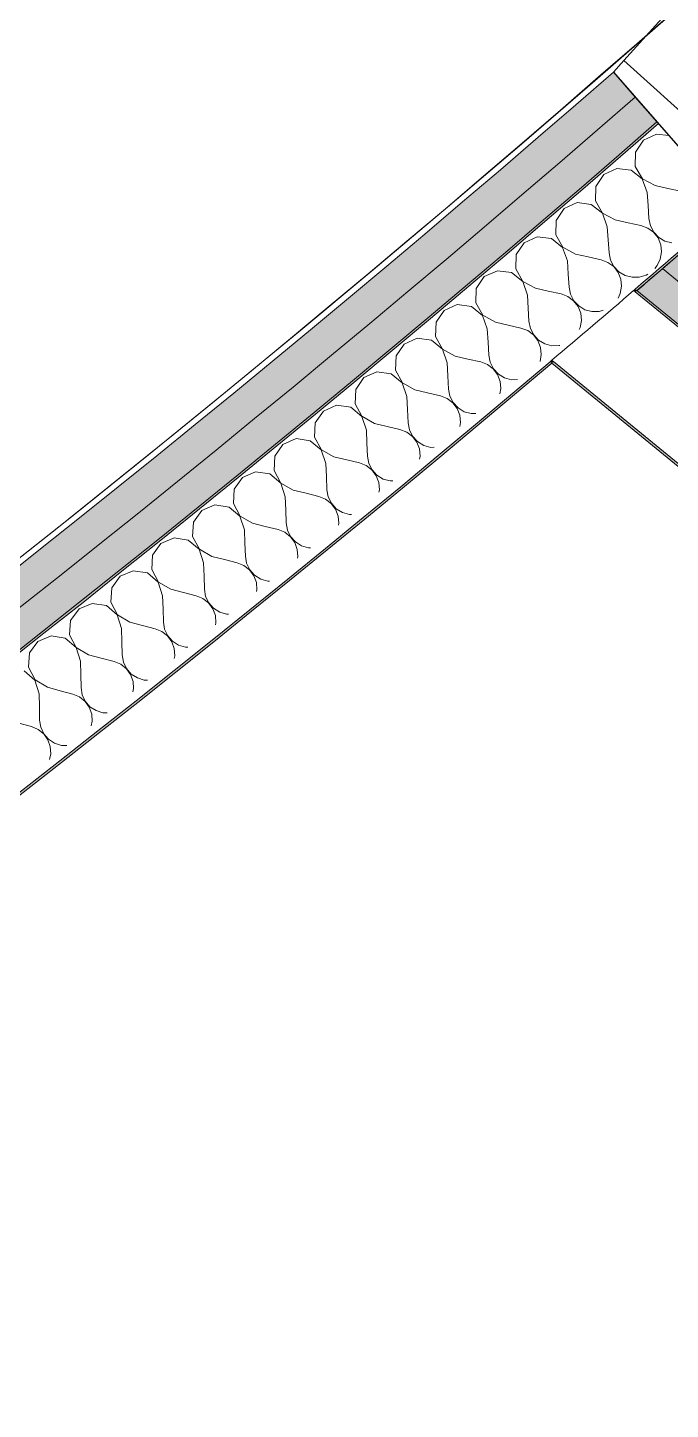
# Model space of a CAD drawing. Header units: millimetres. Extents: x -99530 to 90294, y -97212 to 56397.
# Drawn here: x -22296 to -22004, y -49610 to -48983 of the extents above; entities that cross this region are included whole.
import ezdxf
from ezdxf.enums import TextEntityAlignment as Align

# ---------------------------------------------------------------- set-up
doc = ezdxf.new("R2010")
doc.units = ezdxf.units.MM
doc.header["$MEASUREMENT"] = 0
for name, color, linetype in [('A-25-M_Wall_Int', 7, 'Continuous'), ('New_A-05-M_Gross_Int_Circulation', 7, 'Continuous'), ('New_A-20-M_Floor_Slab', 7, 'Continuous'), ('New_A-25-M_Wall_Int', 7, 'Continuous'), ('New_ArchiCAD Doors', 7, 'Continuous')]:
    doc.layers.add(name, color=color, linetype=linetype)
for name, color, linetype, lineweight in [('A-25-M_Wall_Int_Pen_No__1', 7, 'Continuous', 13), ('New_A-20-M_Floor_Slab_Pen_No__89', 8, 'Continuous', 20), ('New_A-25-M_Wall_Int_Pen_No__1', 7, 'Continuous', 13), ('New_A-25-M_Wall_Int_Pen_No__150', 7, 'Continuous', 0), ('New_ArchiCAD Doors_Pen_No__1', 7, 'Continuous', 13), ('New_ArchiCAD Zone Stamps_Pen_No__6', 7, 'Continuous', 35)]:
    doc.layers.add(name, color=color, linetype=linetype, lineweight=lineweight)
for name, color, linetype, lineweight, true_color in [('A-25-M_Wall_Int_Pen_No__107', 7, 'Continuous', 15, 0xa6a6a6), ('A-25-M_Wall_Int_Pen_No__81', 7, 'Continuous', 20, 0x6a6a6a), ('New_A-05-M_Gross_Int_Circulation_Pen_No__74', 7, 'Continuous', 20, 0x606060), ('New_A-25-M_Wall_Int_Pen_No__107', 7, 'Continuous', 15, 0xa6a6a6), ('New_A-25-M_Wall_Int_Pen_No__81', 7, 'Continuous', 20, 0x6a6a6a), ('New_ArchiCAD Doors_Pen_No__43', 7, 'Continuous', 30, 0x444444)]:
    doc.layers.add(name, color=color, linetype=linetype, lineweight=lineweight, true_color=true_color)
doc.styles.add('GENERATED_STYLE_1', font='')
doc.styles.add('GENERATED_STYLE_3', font='')
doc.styles.get('GENERATED_STYLE_1').set_extended_font_data('Arial', bold=True)
doc.styles.get('GENERATED_STYLE_3').set_extended_font_data('Arial')

# ---------------------------------------------------------------- blocks, each defined once
blk = doc.blocks.new('Atrium South_INB 0152_4_1', base_point=(-20962.32, -37996.44))
at = {"layer": 'New_A-05-M_Gross_Int_Circulation_Pen_No__74', "linetype": 'Continuous'}
blk.add_arc((-26966.17, -43337.6), 7510.69, 249.05693, 336.178181, dxfattribs=at)
at = {"layer": 'New_ArchiCAD Zone Stamps_Pen_No__6'}
for tag, height, style, p in [('ROOM_NAME', 250, 'GENERATED_STYLE_1', (-21498.1, -36566.35)), ('zoneNameLine2', 250, 'GENERATED_STYLE_1', (-21686.54, -36998.48)), ('ROOM_NUMBER', 200, 'GENERATED_STYLE_3', (-21874.97, -37419.19)), ('measuredAreaCode', 200, 'GENERATED_STYLE_3', (-22031.99, -37779.3)), ('DUMMY_649', 200, 'GENERATED_STYLE_3', (-21724.59, -37913.34)), ('DUMMY_650', 200, 'GENERATED_STYLE_3', (-21095.42, -38187.69)), ('DUMMY_651', 133.33, 'GENERATED_STYLE_3', (-20816.13, -38294.24))]:
    blk.add_attdef(tag, text='', height=height, rotation=336.44041, dxfattribs=dict(at, style=style)).set_placement(p, align=Align.TOP_LEFT)
blk = doc.blocks.new('Slab_56_1', base_point=(-44734.13, -52924.74))
at = {"layer": 'New_A-20-M_Floor_Slab_Pen_No__89', "linetype": 'Continuous', "flags": 128}
blk.add_lwpolyline([(-44734.13, -52924.74), (-44734.3, -52924.72, -0.179811), (-34721.45, -33027.69), (-34721.92, -33027.18), (-25959.6, -24873.2), (-20981.62, -27043.85), (-17009.56, -17934.66), (-17703.34, -17189.12), (-11222.85, -11158.55), (-10852.64, -11556.37), (-2918.66, -4173.23), (921.42, -599.75), (3259.49, -1619.27), (2636.44, -2195.91), (2144.41, -3324.28), (-4596.33, -18782.94), (-10337.07, -31948.28), (-13252.03, -30677.22), (-20095.26, -46371.16, -0.415568), (-30017.22, -50195.91), (-38341.96, -69287.69, -0.234037), (-41521.39, -64901.11, -0.022084), (-42146.95, -60901.38), (-44895.69, -59706.59, -0.043731)], format="xyb", close=True, dxfattribs=at)
blk = doc.blocks.new('*X597')
at = {"layer": 'New_A-25-M_Wall_Int_Pen_No__150', "linetype": 'Continuous'}
for p, q in [((-22015.98, -49034.18), (-22019.54, -49039.63)), ((-22010.09, -49031.42), (-22015.98, -49034.18)), ((-22004.47, -49032.06), (-22010.09, -49031.42)), ((-22019.54, -49039.63), (-22019.71, -49046.13)), ((-22028.07, -49047.02), (-22033.97, -49049.76)), ((-22021.61, -49047.78), (-22028.07, -49047.02)), ((-22019.71, -49046.13), (-22016.44, -49051.76)), ((-22033.97, -49049.76), (-22037.55, -49055.19)), ((-22016.51, -49051.82), (-22021.61, -49047.78)), ((-22014.3, -49057.94), (-22016.51, -49051.82)), ((-22016.44, -49051.76), (-22010.7, -49054.82)), ((-22037.55, -49055.19), (-22037.74, -49061.7)), ((-22014.3, -49057.94), (-22013.9, -49063.88)), ((-22010.7, -49054.82), (-22004.87, -49056.07)), ((-22004.87, -49056.07), (-21999.05, -49057.32)), ((-22052.01, -49065.28), (-22055.61, -49070.7)), ((-22046.11, -49062.56), (-22052.01, -49065.28)), ((-22039.65, -49063.34), (-22046.11, -49062.56)), ((-22034.56, -49067.39), (-22039.65, -49063.34)), ((-22037.74, -49061.7), (-22034.49, -49067.33)), ((-22013.9, -49063.88), (-22013.49, -49069.83)), ((-22055.61, -49070.7), (-22055.82, -49077.2)), ((-22032.37, -49073.52), (-22034.56, -49067.39)), ((-22034.49, -49067.33), (-22028.75, -49070.41)), ((-22028.75, -49070.41), (-22022.93, -49071.68)), ((-22022.93, -49071.68), (-22017.11, -49072.95)), ((-22013.49, -49069.83), (-22012.82, -49073.05)), ((-22064.19, -49078.04), (-22070.1, -49080.74)), ((-22057.73, -49078.84), (-22064.19, -49078.04)), ((-22055.82, -49077.2), (-22052.58, -49082.85)), ((-22032.37, -49073.52), (-22031.98, -49079.47)), ((-22014.03, -49074.09), (-22017.11, -49072.95)), ((-22011.37, -49076.02), (-22014.03, -49074.09)), ((-22012.82, -49073.05), (-22011.3, -49075.96)), ((-22009.35, -49078.61), (-22011.37, -49076.02)), ((-22011.3, -49075.96), (-22009.03, -49078.34)), ((-22008.11, -49081.65), (-22009.35, -49078.61)), ((-22009.03, -49078.34), (-22006.2, -49080)), ((-22070.1, -49080.74), (-22073.71, -49086.15)), ((-22052.66, -49082.91), (-22057.73, -49078.84)), ((-22050.49, -49089.05), (-22052.66, -49082.91)), ((-22052.58, -49082.85), (-22046.86, -49085.95)), ((-22031.98, -49079.47), (-22031.6, -49085.41)), ((-22008.32, -49088.17), (-22007.76, -49084.92)), ((-22007.76, -49084.92), (-22008.11, -49081.65)), ((-22006.2, -49080), (-22003.02, -49080.83)), ((-22073.71, -49086.15), (-22073.95, -49092.66)), ((-22050.49, -49089.05), (-22050.12, -49094.99)), ((-22046.86, -49085.95), (-22041.04, -49087.24)), ((-22041.04, -49087.24), (-22035.23, -49088.52)), ((-22032.14, -49089.67), (-22035.23, -49088.52)), ((-22029.49, -49091.61), (-22032.14, -49089.67)), ((-22031.6, -49085.41), (-22030.94, -49088.63)), ((-22030.94, -49088.63), (-22029.42, -49091.55)), ((-22010.84, -49092.39), (-22009.74, -49091.15)), ((-22009.74, -49091.15), (-22008.32, -49088.17)), ((-22088.24, -49096.15), (-22091.87, -49101.55)), ((-22082.32, -49093.46), (-22088.24, -49096.15)), ((-22075.86, -49094.28), (-22082.32, -49093.46)), ((-22070.8, -49098.37), (-22075.86, -49094.28)), ((-22073.95, -49092.66), (-22070.73, -49098.31)), ((-22050.12, -49094.99), (-22049.75, -49100.94)), ((-22027.48, -49094.21), (-22029.49, -49091.61)), ((-22029.42, -49091.55), (-22027.16, -49093.93)), ((-22026.26, -49097.26), (-22027.48, -49094.21)), ((-22027.16, -49093.93), (-22024.34, -49095.61)), ((-22025.91, -49100.53), (-22026.26, -49097.26)), ((-22024.34, -49095.61), (-22021.16, -49096.45)), ((-22021.16, -49096.45), (-22017.86, -49096.38)), ((-22017.86, -49096.38), (-22014.71, -49095.42)), ((-22014.71, -49095.42), (-22014.04, -49094.98)), ((-22091.87, -49101.55), (-22092.12, -49108.05)), ((-22068.65, -49104.52), (-22070.8, -49098.37)), ((-22070.73, -49098.31), (-22065.02, -49101.43)), ((-22065.02, -49101.43), (-22059.2, -49102.74)), ((-22059.2, -49102.74), (-22053.39, -49104.04)), ((-22049.75, -49100.94), (-22049.1, -49104.16)), ((-22027.52, -49105.93), (-22026.48, -49103.77)), ((-22026.48, -49103.77), (-22025.91, -49100.53)), ((-22100.5, -49108.83), (-22106.43, -49111.5)), ((-22094.04, -49109.67), (-22100.5, -49108.83)), ((-22089, -49113.78), (-22094.04, -49109.67)), ((-22092.12, -49108.05), (-22088.92, -49113.71)), ((-22068.65, -49104.52), (-22068.3, -49110.46)), ((-22050.31, -49105.19), (-22053.39, -49104.04)), ((-22047.67, -49107.15), (-22050.31, -49105.19)), ((-22049.1, -49104.16), (-22047.59, -49107.08)), ((-22045.66, -49109.75), (-22047.67, -49107.15)), ((-22047.59, -49107.08), (-22045.35, -49109.48)), ((-22044.45, -49112.8), (-22045.66, -49109.75)), ((-22045.35, -49109.48), (-22042.52, -49111.16)), ((-22106.43, -49111.5), (-22110.07, -49116.88)), ((-22086.87, -49119.93), (-22089, -49113.78)), ((-22088.92, -49113.71), (-22083.22, -49116.85)), ((-22068.3, -49110.46), (-22067.96, -49116.41)), ((-22044.69, -49119.32), (-22044.11, -49116.07)), ((-22044.11, -49116.07), (-22044.45, -49112.8)), ((-22042.52, -49111.16), (-22039.34, -49112.01)), ((-22039.34, -49112.01), (-22036.05, -49111.95)), ((-22036.05, -49111.95), (-22034.29, -49111.42)), ((-22110.07, -49116.88), (-22110.35, -49123.38)), ((-22086.87, -49119.93), (-22086.53, -49125.87)), ((-22083.22, -49116.85), (-22077.41, -49118.18)), ((-22077.41, -49118.18), (-22071.6, -49119.5)), ((-22068.53, -49120.66), (-22071.6, -49119.5)), ((-22065.89, -49122.62), (-22068.53, -49120.66)), ((-22067.96, -49116.41), (-22067.31, -49119.64)), ((-22067.31, -49119.64), (-22065.82, -49122.56)), ((-22063.89, -49125.23), (-22065.89, -49122.62)), ((-22065.82, -49122.56), (-22063.57, -49124.96)), ((-22045.13, -49120.22), (-22044.69, -49119.32)), ((-22124.66, -49126.79), (-22128.33, -49132.16)), ((-22118.72, -49124.14), (-22124.66, -49126.79)), ((-22112.27, -49125), (-22118.72, -49124.14)), ((-22107.24, -49129.12), (-22112.27, -49125)), ((-22110.35, -49123.38), (-22107.17, -49129.06)), ((-22086.53, -49125.87), (-22086.21, -49131.82)), ((-22062.69, -49128.29), (-22063.89, -49125.23)), ((-22063.57, -49124.96), (-22060.76, -49126.65)), ((-22062.37, -49131.56), (-22062.69, -49128.29)), ((-22060.76, -49126.65), (-22057.58, -49127.51)), ((-22057.58, -49127.51), (-22054.29, -49127.47)), ((-22054.29, -49127.47), (-22053.93, -49127.36)), ((-22128.33, -49132.16), (-22128.62, -49138.66)), ((-22105.13, -49135.28), (-22107.24, -49129.12)), ((-22107.17, -49129.06), (-22101.47, -49132.21)), ((-22101.47, -49132.21), (-22095.67, -49133.56)), ((-22095.67, -49133.56), (-22089.86, -49134.9)), ((-22086.79, -49136.07), (-22089.86, -49134.9)), ((-22086.21, -49131.82), (-22085.58, -49135.05)), ((-22085.58, -49135.05), (-22084.09, -49137.98)), ((-22062.93, -49134.66), (-22062.37, -49131.56)), ((-22137, -49139.39), (-22142.95, -49142.02)), ((-22130.55, -49140.27), (-22137, -49139.39)), ((-22125.53, -49144.41), (-22130.55, -49140.27)), ((-22128.62, -49138.66), (-22125.46, -49144.35)), ((-22105.13, -49135.28), (-22104.82, -49141.23)), ((-22104.82, -49141.23), (-22104.51, -49147.18)), ((-22084.16, -49138.04), (-22086.79, -49136.07)), ((-22082.17, -49140.65), (-22084.16, -49138.04)), ((-22084.09, -49137.98), (-22081.85, -49140.39)), ((-22080.98, -49143.72), (-22082.17, -49140.65)), ((-22081.85, -49140.39), (-22079.04, -49142.09)), ((-22146.63, -49147.38), (-22146.94, -49153.88)), ((-22142.95, -49142.02), (-22146.63, -49147.38)), ((-22123.44, -49150.57), (-22125.53, -49144.41)), ((-22125.46, -49144.35), (-22119.77, -49147.52)), ((-22119.77, -49147.52), (-22113.97, -49148.88)), ((-22104.51, -49147.18), (-22103.89, -49150.41)), ((-22081.11, -49149.42), (-22080.67, -49146.99)), ((-22080.67, -49146.99), (-22080.98, -49143.72)), ((-22079.04, -49142.09), (-22075.87, -49142.96)), ((-22075.87, -49142.96), (-22073.11, -49142.93)), ((-22146.94, -49153.88), (-22143.8, -49159.58)), ((-22123.44, -49150.57), (-22123.15, -49156.52)), ((-22113.97, -49148.88), (-22108.17, -49150.24)), ((-22105.11, -49151.42), (-22108.17, -49150.24)), ((-22102.48, -49153.4), (-22105.11, -49151.42)), ((-22103.89, -49150.41), (-22102.41, -49153.34)), ((-22100.5, -49156.02), (-22102.48, -49153.4)), ((-22102.41, -49153.34), (-22100.18, -49155.75)), ((-22161.28, -49157.19), (-22164.98, -49162.54)), ((-22155.32, -49154.58), (-22161.28, -49157.19)), ((-22148.88, -49155.48), (-22155.32, -49154.58)), ((-22143.87, -49159.64), (-22148.88, -49155.48)), ((-22141.8, -49165.81), (-22143.87, -49159.64)), ((-22143.8, -49159.58), (-22138.12, -49162.77)), ((-22123.15, -49156.52), (-22122.86, -49162.47)), ((-22099.31, -49159.09), (-22100.5, -49156.02)), ((-22100.18, -49155.75), (-22097.38, -49157.47)), ((-22099.01, -49162.36), (-22099.31, -49159.09)), ((-22097.38, -49157.47), (-22094.21, -49158.34)), ((-22094.21, -49158.34), (-22092.09, -49158.33)), ((-22164.98, -49162.54), (-22165.31, -49169.04)), ((-22141.8, -49165.81), (-22141.52, -49171.76)), ((-22138.12, -49162.77), (-22132.33, -49164.15)), ((-22132.33, -49164.15), (-22126.53, -49165.53)), ((-22123.47, -49166.72), (-22126.53, -49165.53)), ((-22122.86, -49162.47), (-22122.25, -49165.7)), ((-22122.25, -49165.7), (-22120.78, -49168.64)), ((-22099.37, -49164.23), (-22099.01, -49162.36)), ((-22179.66, -49172.31), (-22183.37, -49177.65)), ((-22173.7, -49169.72), (-22179.66, -49172.31)), ((-22167.25, -49170.64), (-22173.7, -49169.72)), ((-22162.26, -49174.81), (-22167.25, -49170.64)), ((-22165.31, -49169.04), (-22162.19, -49174.75)), ((-22141.52, -49171.76), (-22141.25, -49177.71)), ((-22120.85, -49168.7), (-22123.47, -49166.72)), ((-22118.88, -49171.33), (-22120.85, -49168.7)), ((-22120.78, -49168.64), (-22118.56, -49171.06)), ((-22117.7, -49174.4), (-22118.88, -49171.33)), ((-22118.56, -49171.06), (-22115.76, -49172.78)), ((-22115.76, -49172.78), (-22112.59, -49173.67)), ((-22183.37, -49177.65), (-22183.73, -49184.15)), ((-22160.21, -49180.99), (-22162.26, -49174.81)), ((-22162.19, -49174.75), (-22156.52, -49177.95)), ((-22156.52, -49177.95), (-22150.73, -49179.36)), ((-22141.25, -49177.71), (-22140.65, -49180.94)), ((-22117.41, -49177.68), (-22117.7, -49174.4)), ((-22117.68, -49179.1), (-22117.41, -49177.68)), ((-22112.59, -49173.67), (-22110.99, -49173.66)), ((-22192.12, -49184.79), (-22198.09, -49187.37)), ((-22185.68, -49185.74), (-22192.12, -49184.79)), ((-22183.73, -49184.15), (-22180.62, -49189.86)), ((-22160.21, -49180.99), (-22159.95, -49186.94)), ((-22150.73, -49179.36), (-22144.94, -49180.75)), ((-22141.88, -49181.95), (-22144.94, -49180.75)), ((-22139.27, -49183.95), (-22141.88, -49181.95)), ((-22140.65, -49180.94), (-22139.19, -49183.89)), ((-22137.3, -49186.58), (-22139.27, -49183.95)), ((-22139.19, -49183.89), (-22136.98, -49186.31)), ((-22198.09, -49187.37), (-22201.82, -49192.69)), ((-22180.7, -49189.92), (-22185.68, -49185.74)), ((-22178.66, -49196.1), (-22180.7, -49189.92)), ((-22180.62, -49189.86), (-22174.97, -49193.08)), ((-22159.95, -49186.94), (-22159.7, -49192.89)), ((-22136.14, -49189.65), (-22137.3, -49186.58)), ((-22136.98, -49186.31), (-22134.19, -49188.04)), ((-22135.86, -49192.93), (-22136.14, -49189.65)), ((-22134.19, -49188.04), (-22131.02, -49188.94)), ((-22131.02, -49188.94), (-22129.81, -49188.94)), ((-22201.82, -49192.69), (-22202.2, -49199.19)), ((-22178.66, -49196.1), (-22178.43, -49202.06)), ((-22174.97, -49193.08), (-22169.18, -49194.5)), ((-22169.18, -49194.5), (-22163.39, -49195.92)), ((-22160.34, -49197.13), (-22163.39, -49195.92)), ((-22157.73, -49199.13), (-22160.34, -49197.13)), ((-22159.7, -49192.89), (-22159.11, -49196.12)), ((-22159.11, -49196.12), (-22157.66, -49199.07)), ((-22136.07, -49194.02), (-22135.86, -49192.93)), ((-22216.56, -49202.36), (-22220.31, -49207.68)), ((-22210.58, -49199.81), (-22216.56, -49202.36)), ((-22204.15, -49200.77), (-22210.58, -49199.81)), ((-22199.18, -49204.98), (-22204.15, -49200.77)), ((-22202.2, -49199.19), (-22199.11, -49204.92)), ((-22178.43, -49202.06), (-22178.19, -49208.01)), ((-22155.78, -49201.77), (-22157.73, -49199.13)), ((-22157.66, -49199.07), (-22155.46, -49201.51)), ((-22154.62, -49204.85), (-22155.78, -49201.77)), ((-22155.46, -49201.51), (-22152.67, -49203.25)), ((-22152.67, -49203.25), (-22149.5, -49204.15)), ((-22149.5, -49204.15), (-22148.56, -49204.16)), ((-22220.31, -49207.68), (-22220.71, -49214.18)), ((-22197.17, -49211.16), (-22199.18, -49204.98)), ((-22199.11, -49204.92), (-22193.46, -49208.16)), ((-22193.46, -49208.16), (-22187.68, -49209.59)), ((-22187.68, -49209.59), (-22181.9, -49211.03)), ((-22178.19, -49208.01), (-22177.61, -49211.25)), ((-22154.35, -49208.13), (-22154.62, -49204.85)), ((-22154.52, -49209), (-22154.35, -49208.13)), ((-22229.1, -49214.77), (-22235.09, -49217.3)), ((-22222.67, -49215.75), (-22229.1, -49214.77)), ((-22217.71, -49219.97), (-22222.67, -49215.75)), ((-22220.71, -49214.18), (-22217.64, -49219.91)), ((-22197.17, -49211.16), (-22196.95, -49217.12)), ((-22178.85, -49212.25), (-22181.9, -49211.03)), ((-22176.25, -49214.26), (-22178.85, -49212.25)), ((-22177.61, -49211.25), (-22176.17, -49214.2)), ((-22174.3, -49216.9), (-22176.25, -49214.26)), ((-22176.17, -49214.2), (-22173.98, -49216.64)), ((-22173.98, -49216.64), (-22171.19, -49218.39)), ((-22238.85, -49222.61), (-22239.27, -49229.1)), ((-22235.09, -49217.3), (-22238.85, -49222.61)), ((-22215.72, -49226.17), (-22217.71, -49219.97)), ((-22217.64, -49219.91), (-22212.01, -49223.17)), ((-22196.95, -49217.12), (-22196.74, -49223.07)), ((-22173.15, -49219.98), (-22174.3, -49216.9)), ((-22172.89, -49223.26), (-22173.15, -49219.98)), ((-22171.19, -49218.39), (-22168.03, -49219.31)), ((-22168.03, -49219.31), (-22167.23, -49219.31)), ((-22239.27, -49229.1), (-22236.22, -49234.85)), ((-22215.72, -49226.17), (-22215.52, -49232.12)), ((-22212.01, -49223.17), (-22206.23, -49224.63)), ((-22206.23, -49224.63), (-22200.45, -49226.08)), ((-22197.4, -49227.31), (-22200.45, -49226.08)), ((-22194.81, -49229.33), (-22197.4, -49227.31)), ((-22196.74, -49223.07), (-22196.17, -49226.31)), ((-22196.17, -49226.31), (-22194.73, -49229.27)), ((-22192.87, -49231.98), (-22194.81, -49229.33)), ((-22194.73, -49229.27), (-22192.55, -49231.72)), ((-22173.05, -49224.03), (-22172.89, -49223.26)), ((-22253.66, -49232.19), (-22257.44, -49237.48)), ((-22247.66, -49229.67), (-22253.66, -49232.19)), ((-22241.23, -49230.67), (-22247.66, -49229.67)), ((-22236.29, -49234.91), (-22241.23, -49230.67)), ((-22234.32, -49241.11), (-22236.29, -49234.91)), ((-22236.22, -49234.85), (-22230.6, -49238.12)), ((-22215.52, -49232.12), (-22215.33, -49238.08)), ((-22191.73, -49235.06), (-22192.87, -49231.98)), ((-22192.55, -49231.72), (-22189.77, -49233.47)), ((-22191.48, -49238.34), (-22191.73, -49235.06)), ((-22189.77, -49233.47), (-22186.61, -49234.4)), ((-22186.61, -49234.4), (-22185.84, -49234.41)), ((-22257.44, -49237.48), (-22257.88, -49243.97)), ((-22234.32, -49241.11), (-22234.14, -49247.06)), ((-22230.6, -49238.12), (-22224.82, -49239.6)), ((-22224.82, -49239.6), (-22219.05, -49241.07)), ((-22216.01, -49242.31), (-22219.05, -49241.07)), ((-22215.33, -49238.08), (-22214.77, -49241.32)), ((-22214.77, -49241.32), (-22213.34, -49244.28)), ((-22191.64, -49239.12), (-22191.48, -49238.34)), ((-22272.28, -49247.01), (-22276.08, -49252.29)), ((-22266.27, -49244.51), (-22272.28, -49247.01)), ((-22259.85, -49245.54), (-22266.27, -49244.51)), ((-22254.92, -49249.78), (-22259.85, -49245.54)), ((-22257.88, -49243.97), (-22254.84, -49249.72)), ((-22234.14, -49247.06), (-22233.96, -49253.02)), ((-22213.42, -49244.34), (-22216.01, -49242.31)), ((-22211.49, -49246.99), (-22213.42, -49244.34)), ((-22213.34, -49244.28), (-22211.16, -49246.73)), ((-22210.36, -49250.08), (-22211.49, -49246.99)), ((-22211.16, -49246.73), (-22208.39, -49248.5)), ((-22276.08, -49252.29), (-22276.54, -49258.78)), ((-22252.97, -49255.99), (-22254.92, -49249.78)), ((-22254.84, -49249.72), (-22249.23, -49253.02)), ((-22249.23, -49253.02), (-22243.47, -49254.51)), ((-22233.96, -49253.02), (-22233.41, -49256.26)), ((-22210.12, -49253.36), (-22210.36, -49250.08)), ((-22210.31, -49254.27), (-22210.12, -49253.36)), ((-22208.39, -49248.5), (-22205.24, -49249.44)), ((-22205.24, -49249.44), (-22204.37, -49249.45)), ((-22284.93, -49259.29), (-22290.94, -49261.77)), ((-22278.51, -49260.34), (-22284.93, -49259.29)), ((-22273.59, -49264.6), (-22278.51, -49260.34)), ((-22276.54, -49258.78), (-22273.52, -49264.54)), ((-22252.97, -49255.99), (-22252.8, -49261.95)), ((-22243.47, -49254.51), (-22237.7, -49256)), ((-22234.66, -49257.25), (-22237.7, -49256)), ((-22232.08, -49259.29), (-22234.66, -49257.25)), ((-22233.41, -49256.26), (-22232, -49259.23)), ((-22230.15, -49261.95), (-22232.08, -49259.29)), ((-22232, -49259.23), (-22229.83, -49261.69)), ((-22290.94, -49261.77), (-22294.76, -49267.04)), ((-22271.66, -49270.82), (-22273.59, -49264.6)), ((-22273.52, -49264.54), (-22267.92, -49267.86)), ((-22252.8, -49261.95), (-22252.65, -49267.9)), ((-22229.04, -49265.04), (-22230.15, -49261.95)), ((-22229.83, -49261.69), (-22227.06, -49263.46)), ((-22228.81, -49268.32), (-22229.04, -49265.04)), ((-22227.06, -49263.46), (-22223.91, -49264.41)), ((-22223.91, -49264.41), (-22222.83, -49264.43)), ((-22294.76, -49267.04), (-22295.24, -49273.53)), ((-22271.66, -49270.82), (-22271.52, -49276.77)), ((-22267.92, -49267.86), (-22262.15, -49269.37)), ((-22262.15, -49269.37), (-22256.39, -49270.87)), ((-22253.35, -49272.13), (-22256.39, -49270.87)), ((-22250.78, -49274.18), (-22253.35, -49272.13)), ((-22252.65, -49267.9), (-22252.11, -49271.15)), ((-22252.11, -49271.15), (-22250.7, -49274.12)), ((-22229.05, -49269.48), (-22228.81, -49268.32)), ((-22292.31, -49279.36), (-22297.22, -49275.08)), ((-22295.24, -49273.53), (-22292.24, -49279.3)), ((-22290.4, -49285.58), (-22292.31, -49279.36)), ((-22292.24, -49279.3), (-22286.65, -49282.63)), ((-22271.52, -49276.77), (-22271.38, -49282.73)), ((-22248.87, -49276.85), (-22250.78, -49274.18)), ((-22250.7, -49274.12), (-22248.54, -49276.59)), ((-22247.76, -49279.94), (-22248.87, -49276.85)), ((-22248.54, -49276.59), (-22245.78, -49278.37)), ((-22245.78, -49278.37), (-22242.63, -49279.33)), ((-22242.63, -49279.33), (-22241.22, -49279.35)), ((-22290.4, -49285.58), (-22290.28, -49291.54)), ((-22286.65, -49282.63), (-22280.89, -49284.16)), ((-22280.89, -49284.16), (-22275.13, -49285.69)), ((-22272.1, -49286.96), (-22275.13, -49285.69)), ((-22271.38, -49282.73), (-22270.85, -49285.97)), ((-22247.87, -49284.75), (-22247.54, -49283.22)), ((-22247.54, -49283.22), (-22247.76, -49279.94)), ((-22290.28, -49291.54), (-22290.16, -49297.5)), ((-22269.53, -49289.01), (-22272.1, -49286.96)), ((-22270.85, -49285.97), (-22269.46, -49288.95)), ((-22267.63, -49291.68), (-22269.53, -49289.01)), ((-22269.46, -49288.95), (-22267.3, -49291.43)), ((-22266.53, -49294.78), (-22267.63, -49291.68)), ((-22267.3, -49291.43), (-22264.54, -49293.22)), ((-22290.16, -49297.5), (-22289.64, -49300.74)), ((-22266.76, -49300.08), (-22266.32, -49298.06)), ((-22266.32, -49298.06), (-22266.53, -49294.78)), ((-22264.54, -49293.22), (-22261.4, -49294.18)), ((-22261.4, -49294.18), (-22259.54, -49294.22)), ((-22299.67, -49298.9), (-22293.92, -49300.44)), ((-22290.89, -49301.72), (-22293.92, -49300.44)), ((-22288.33, -49303.78), (-22290.89, -49301.72)), ((-22289.64, -49300.74), (-22288.25, -49303.72)), ((-22286.43, -49306.46), (-22288.33, -49303.78)), ((-22288.25, -49303.72), (-22286.11, -49306.2)), ((-22285.34, -49309.56), (-22286.43, -49306.46)), ((-22286.11, -49306.2), (-22283.36, -49308)), ((-22285.15, -49312.85), (-22285.34, -49309.56)), ((-22283.36, -49308), (-22280.21, -49308.98)), ((-22280.21, -49308.98), (-22277.8, -49309.04)), ((-22285.73, -49315.47), (-22285.15, -49312.85))]:
    blk.add_line(p, q, dxfattribs=at)
blk = doc.blocks.new('Double Door 19_5')
at = {"layer": 'New_ArchiCAD Doors_Pen_No__1', "linetype": 'Continuous'}
for p, q in [((905, 0), (906.82, -14.89)), ((906.82, -14.89), (908.64, -29.78)), ((908.64, -29.78), (908.76, -30.77)), ((908.76, -30.77), (914.82, -80.4))]:
    blk.add_line(p, q, dxfattribs=at)
at = {"layer": 'New_ArchiCAD Doors_Pen_No__43', "linetype": 'Continuous'}
for p, q in [((898, 0), (832, 0)), ((898, 0), (905, 0)), ((898, -82), (898, 0)), ((905, 0), (915.01, -82))]:
    blk.add_line(p, q, dxfattribs=at)
blk = doc.blocks.new('Wall_126_1', base_point=(-29918.46, -50217.22))
at = {"layer": 'A-25-M_Wall_Int_Pen_No__81', "linetype": 'Continuous', "lineweight": 0, "true_color": 0x353535}
for points in [[(-22019.63, -49103.13, 0.000034), (-22018.86, -49102.47), (-22019.65, -49101.83, -0.000034), (-22020.42, -49102.49)], [(-22057.54, -49135.43, 0.000034), (-22056.77, -49134.77), (-22057.56, -49134.12, -0.000034), (-22058.33, -49134.78)]]:
    blk.add_hatch(color=250, dxfattribs=at).paths.add_polyline_path(points)
at = {"layer": 'New_A-25-M_Wall_Int_Pen_No__107', "linetype": 'Continuous'}
for points in [[(-27302.17, -50830.56), (-27302.91, -50845.54, 0.193849), (-22019.67, -49014.61), (-22029.52, -49003.3, -0.193849)], [(-27303.65, -50860.52, 0.193849), (-22009.82, -49025.92), (-22019.67, -49014.61, -0.193849), (-27302.91, -50845.54)]]:
    blk.add_hatch(color=256, dxfattribs=at).paths.add_polyline_path(points)
at = {"layer": 'New_A-25-M_Wall_Int_Pen_No__81', "linetype": 'Continuous', "lineweight": 0, "true_color": 0x353535}
for points in [[(-27303.7, -50861.52, 0.193849), (-22009.16, -49026.68), (-22009.82, -49025.92, -0.193849), (-27303.65, -50860.52)], [(-21976.32, -49064.38, -0.001897), (-22019.65, -49101.83), (-22018.86, -49102.47, 0.001891), (-21975.67, -49065.13)], [(-27233.66, -50915.69, 0.187653), (-22057.54, -49135.43), (-22058.33, -49134.78, -0.187643), (-27233.51, -50914.69)]]:
    blk.add_hatch(color=250, dxfattribs=at).paths.add_polyline_path(points)
at = {"layer": 'A-25-M_Wall_Int_Pen_No__1', "linetype": 'Continuous'}
for p, q in [((-22019.63, -49103.13), (-22020.42, -49102.49)), ((-22056.77, -49134.77), (-22057.56, -49134.12))]:
    blk.add_line(p, q, dxfattribs=at)
at = {"layer": 'New_A-25-M_Wall_Int_Pen_No__1', "linetype": 'Continuous'}
for p, q in [((-22029.52, -49003.3), (-22019.67, -49014.61)), ((-22019.67, -49014.61), (-22009.82, -49025.92)), ((-22009.82, -49025.92), (-22009.16, -49026.68)), ((-22009.16, -49026.68), (-21976.32, -49064.38))]:
    blk.add_line(p, q, dxfattribs=at)
for radius, start, end in [(7467.12, 267.172584, 311.055315), (7482.12, 267.172584, 311.055315), (7498.12, 267.172584, 311.055315), (7497.12, 267.172584, 311.055315), (7548.12, 310.620623, 311.055315), (7549.12, 310.621973, 311.055315), (7548.12, 310.242613, 310.612913), (7548.12, 310.612913, 310.620623), (7548.12, 267.724628, 310.234894), (7548.12, 310.234894, 310.242613), (7549.12, 267.723836, 310.236297)]:
    blk.add_arc((-26933.84, -43372.52), radius, start, end, dxfattribs=at)
at = {"layer": 'New_A-25-M_Wall_Int', "color": 250, "lineweight": 50, "true_color": 0x2a2a2a}
blk.add_blockref('*X597', (0, 0), dxfattribs=at)
at = {"layer": 'New_ArchiCAD Doors', "color": 251, "linetype": 'Continuous', "lineweight": 20, "true_color": 0x606060, "xscale": -1, "zscale": 1000, "rotation": 48.01655879354111}
blk.add_blockref('Double Door 19_5', (-21424.16, -48330.58), dxfattribs=at)
blk = doc.blocks.new('Wall_298_1', base_point=(-22122.09, -49082.61))
at = {"layer": 'A-25-M_Wall_Int_Pen_No__107', "linetype": 'Continuous'}
for points in [[(-21729.38, -49300.58), (-21995.78, -49082.59), (-22007.36, -49092.5), (-21738.74, -49312.31)], [(-21738.74, -49312.31), (-22007.36, -49092.5), (-22018.94, -49102.4), (-21748.09, -49324.03)]]:
    blk.add_hatch(color=256, dxfattribs=at).paths.add_polyline_path(points)
at = {"layer": 'A-25-M_Wall_Int_Pen_No__81', "linetype": 'Continuous', "lineweight": 0, "true_color": 0x353535}
for points in [[(-21748.09, -49324.03), (-22018.94, -49102.4), (-22019.72, -49103.07), (-21748.72, -49324.81)], [(-21778.66, -49362.34), (-22056.77, -49134.76), (-22057.54, -49135.43), (-21779.28, -49363.12)]]:
    blk.add_hatch(color=250, dxfattribs=at).paths.add_polyline_path(points)
at = {"layer": 'A-25-M_Wall_Int_Pen_No__1', "linetype": 'Continuous'}
for p, q in [((-21738.74, -49312.31), (-22007.36, -49092.5)), ((-21748.72, -49324.81), (-22019.72, -49103.07)), ((-21748.09, -49324.03), (-22018.94, -49102.4)), ((-21778.66, -49362.34), (-22056.77, -49134.76))]:
    blk.add_line(p, q, dxfattribs=at)
at = {"layer": 'A-25-M_Wall_Int_Pen_No__1', "linetype": 'Continuous', "flags": 128}
for points in [[(-21995.78, -49082.59), (-22007.31, -49092.54)], [(-21729.38, -49300.58), (-21995.78, -49082.59)], [(-22007.31, -49092.54), (-22018.94, -49102.4)], [(-22057.54, -49135.43), (-21779.28, -49363.12)], [(-21729.38, -49300.58), (-21738.74, -49312.31)], [(-21738.74, -49312.31), (-21748.09, -49324.03)], [(-21748.72, -49324.81), (-21778.66, -49362.34)]]:
    blk.add_lwpolyline(points, dxfattribs=at)

msp = doc.modelspace()

# ---------------------------------------------------------------- block references
at = {"layer": 'A-25-M_Wall_Int', "color": 250, "lineweight": 50, "true_color": 0x2a2a2a}
msp.add_blockref('Wall_298_1', (-22122.09, -49082.61), dxfattribs=at)
at = {"layer": 'New_A-05-M_Gross_Int_Circulation', "linetype": 'Continuous'}
msp.add_blockref('Atrium South_INB 0152_4_1', (-20962.32, -37996.44), dxfattribs=at)
at = {"layer": 'New_A-20-M_Floor_Slab', "color": 8, "linetype": 'Continuous', "lineweight": 20}
msp.add_blockref('Slab_56_1', (-44734.13, -52924.74), dxfattribs=at)
at = {"layer": 'New_A-25-M_Wall_Int', "color": 250, "lineweight": 50, "true_color": 0x2a2a2a}
msp.add_blockref('Wall_126_1', (-29918.46, -50217.22), dxfattribs=at)

doc.saveas('drawing.dxf')
